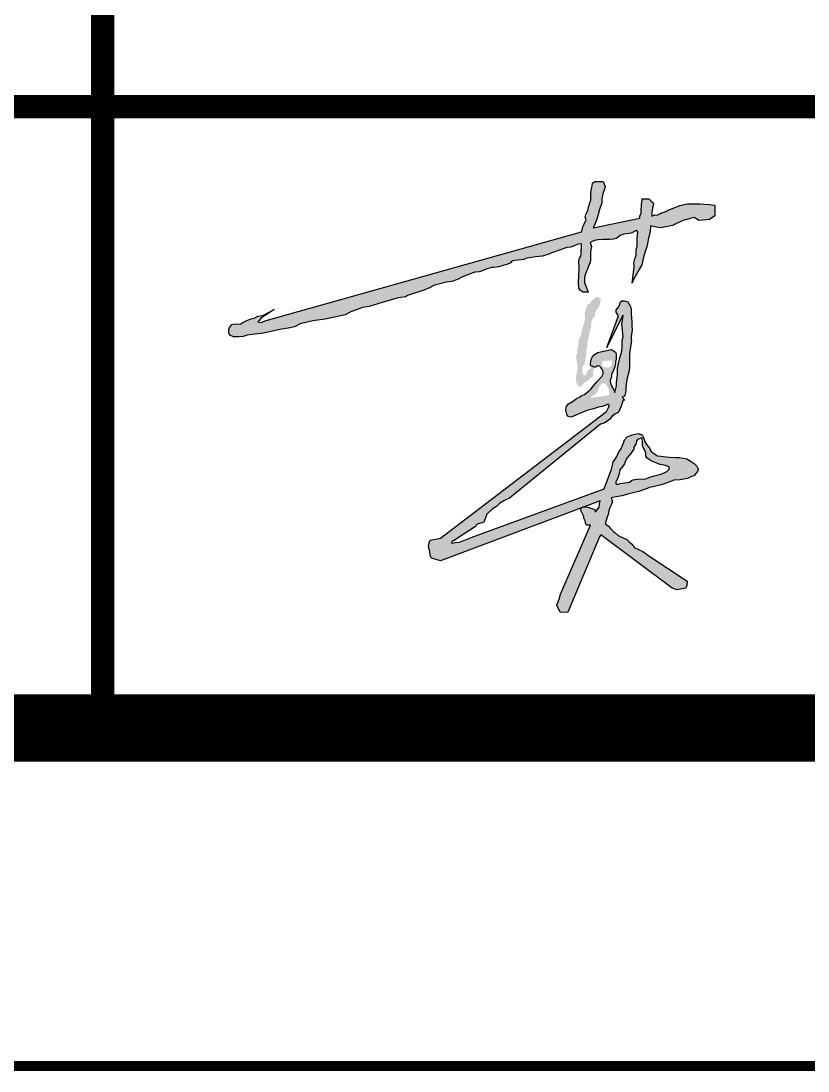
# Model space of a CAD drawing. Header units: millimetres. Extents: x -255 to 9196, y 129 to 426.
# Drawn here: x 8168.41 to 8180.05, y 129.26 to 144.8 of the extents above; entities that cross this region are included whole.
import ezdxf

# ---------------------------------------------------------------- set-up
doc = ezdxf.new("R2010")
doc.units = ezdxf.units.MM
doc.layers.add('不打印', color=7, linetype='Continuous', plot=False)
doc.layers.add('地质-图框', color=7, linetype='Continuous')

msp = doc.modelspace()

# ---------------------------------------------------------------- hatches: boundary and pattern name
h = msp.add_hatch(color=256)
h.paths.add_polyline_path([(8175.12, 141.081), (8175.186, 141.087), (8175.218, 141.097), (8175.297, 141.131), (8175.369, 141.15), (8175.394, 141.153), (8175.473, 141.16), (8175.533, 141.182), (8175.593, 141.197), (8175.646, 141.223), (8175.669, 141.245), (8175.706, 141.257), (8175.76, 141.263), (8175.842, 141.273), (8175.889, 141.289), (8175.958, 141.302), (8176.024, 141.309), (8176.12, 141.32), (8176.213, 141.35), (8176.246, 141.365), (8176.386, 141.413), (8176.412, 141.424), (8176.483, 141.45), (8176.538, 141.453), (8176.601, 141.479), (8176.649, 141.498), (8176.697, 141.501), (8176.697, 141.461), (8176.697, 141.435), (8176.693, 141.42), (8176.693, 141.391), (8176.693, 141.361), (8176.686, 141.32), (8176.667, 141.291), (8176.66, 141.25), (8176.66, 141.217), (8176.664, 141.18), (8176.664, 141.154), (8176.664, 141.121), (8176.66, 141.066), (8176.66, 141.04), (8176.66, 140.995), (8176.653, 140.97), (8176.653, 140.929), (8176.66, 140.848), (8176.684, 140.814), (8176.723, 140.786), (8176.766, 140.786), (8176.795, 140.788), (8176.766, 140.867), (8176.742, 140.929), (8176.742, 140.972), (8176.742, 141.005), (8176.756, 141.058), (8176.77, 141.096), (8176.785, 141.13), (8176.794, 141.158), (8176.809, 141.201), (8176.828, 141.225), (8176.833, 141.264), (8176.833, 141.278), (8176.833, 141.345), (8176.833, 141.383), (8176.837, 141.416), (8176.847, 141.464), (8176.828, 141.522), (8176.866, 141.541), (8176.909, 141.555), (8176.938, 141.56), (8177.019, 141.569), (8177.11, 141.569), (8177.172, 141.574), (8177.21, 141.579), (8177.239, 141.603), (8177.268, 141.627), (8177.325, 141.646), (8177.406, 141.655), (8177.44, 141.665), (8177.497, 141.694), (8177.516, 141.698), (8177.531, 141.675), (8177.521, 141.584), (8177.521, 141.526), (8177.521, 141.469), (8177.507, 141.412), (8177.507, 141.373), (8177.507, 141.33), (8177.488, 141.283), (8177.473, 141.221), (8177.478, 141.163), (8177.445, 140.919), (8177.469, 140.977), (8177.507, 141.044), (8177.555, 141.134), (8177.588, 141.192), (8177.617, 141.307), (8177.636, 141.373), (8177.665, 141.459), (8177.674, 141.507), (8177.689, 141.584), (8177.713, 141.679), (8177.717, 141.77), (8177.784, 141.756), (8177.863, 141.739), (8177.947, 141.756), (8178.043, 141.775), (8178.195, 141.846), (8178.253, 141.861), (8178.363, 141.89), (8178.439, 141.847), (8178.593, 141.861), (8178.67, 141.918), (8178.669, 141.995), (8178.668, 142.077), (8178.592, 142.083), (8178.506, 142.09), (8178.449, 142.095), (8178.377, 142.095), (8178.267, 142.095), (8178.153, 142.07), (8178.095, 142.047), (8177.979, 142.001), (8177.959, 141.989), (8177.944, 141.98), (8177.907, 141.965), (8177.883, 141.959), (8177.857, 141.948), (8177.833, 141.943), (8177.825, 141.926), (8177.782, 141.932), (8177.764, 141.924), (8177.739, 141.912), (8177.739, 141.925), (8177.739, 141.963), (8177.741, 142.006), (8177.748, 142.032), (8177.763, 142.092), (8177.741, 142.118), (8177.695, 142.17), (8177.627, 142.168), (8177.597, 142.167), (8177.593, 142.142), (8177.586, 142.089), (8177.584, 142.066), (8177.579, 142.001), (8177.579, 141.954), (8177.562, 141.913), (8177.56, 141.882), (8176.868, 141.737), (8176.879, 141.761), (8176.893, 141.794), (8176.917, 141.842), (8176.926, 141.868), (8176.943, 141.935), (8176.962, 142.008), (8176.974, 142.042), (8176.996, 142.106), (8177, 142.166), (8177.005, 142.199), (8177.019, 142.263), (8177.034, 142.296), (8177.046, 142.349), (8177.034, 142.385), (8177.019, 142.423), (8177, 142.423), (8176.96, 142.423), (8176.922, 142.423), (8176.895, 142.423), (8176.859, 142.402), (8176.853, 142.363), (8176.845, 142.32), (8176.843, 142.292), (8176.834, 142.256), (8176.834, 142.218), (8176.834, 142.189), (8176.834, 142.149), (8176.815, 142.092), (8176.8, 142.044), (8176.798, 142.016), (8176.788, 141.985), (8176.764, 141.937), (8176.75, 141.899), (8176.765, 141.859), (8176.736, 141.792), (8176.719, 141.755), (8176.712, 141.728), (8176.699, 141.681), (8172.032, 140.366), (8171.992, 140.351), (8171.958, 140.338), (8171.91, 140.35), (8171.929, 140.37), (8171.954, 140.396), (8171.976, 140.418), (8172.007, 140.437), (8172.151, 140.529), (8171.985, 140.442), (8171.907, 140.43), (8171.855, 140.405), (8171.811, 140.393), (8171.755, 140.374), (8171.746, 140.368), (8171.678, 140.334), (8171.656, 140.321), (8171.609, 140.312), (8171.575, 140.321), (8171.526, 140.309), (8171.488, 140.265), (8171.482, 140.228), (8171.479, 140.188), (8171.495, 140.151), (8171.547, 140.129), (8171.625, 140.129), (8171.69, 140.132), (8171.749, 140.151), (8171.786, 140.154), (8171.994, 140.182), (8172.236, 140.237), (8172.36, 140.256), (8172.453, 140.275), (8172.534, 140.318), (8172.723, 140.365), (8172.906, 140.389), (8173.202, 140.454), (8173.287, 140.495), (8173.457, 140.561), (8173.554, 140.577), (8173.75, 140.634), (8173.983, 140.703), (8174.093, 140.719), (8174.122, 140.738), (8174.348, 140.81), (8174.437, 140.845), (8174.522, 140.892), (8174.698, 140.933), (8174.78, 140.946), (8174.862, 140.977), (8174.919, 141.005), (8174.975, 141.027), (8175.013, 141.043), (8175.035, 141.056)])
h.paths.add_polyline_path([(8176.922, 140.528), (8176.938, 140.544), (8176.949, 140.56), (8176.971, 140.614), (8176.981, 140.657), (8176.981, 140.689), (8176.947, 140.712), (8176.94, 140.716), (8176.934, 140.716), (8176.927, 140.716), (8176.908, 140.716), (8176.903, 140.704), (8176.897, 140.698), (8176.852, 140.664), (8176.836, 140.648), (8176.819, 140.62), (8176.793, 140.603), (8176.78, 140.59), (8176.778, 140.578), (8176.772, 140.563), (8176.761, 140.531), (8176.744, 140.478), (8176.746, 140.453), (8176.749, 140.412), (8176.749, 140.383), (8176.738, 140.351), (8176.736, 140.338), (8176.729, 140.31), (8176.719, 140.281), (8176.712, 140.257), (8176.71, 140.249), (8176.702, 140.211), (8176.693, 140.166), (8176.687, 140.143), (8176.67, 140.103), (8176.659, 140.084), (8176.657, 140.06), (8176.653, 140.016), (8176.64, 139.963), (8176.638, 139.937), (8176.638, 139.916), (8176.632, 139.886), (8176.618, 139.828), (8176.628, 139.759), (8176.639, 139.695), (8176.639, 139.674), (8176.639, 139.658), (8176.628, 139.593), (8176.623, 139.577), (8176.618, 139.545), (8176.618, 139.529), (8176.618, 139.503), (8176.618, 139.465), (8176.634, 139.422), (8176.644, 139.396), (8176.698, 139.396), (8176.719, 139.433), (8176.789, 139.476), (8176.842, 139.524), (8176.869, 139.545), (8176.869, 139.572), (8176.869, 139.599), (8176.869, 139.62), (8176.88, 139.647), (8176.885, 139.663), (8176.832, 139.695), (8176.842, 139.679), (8176.837, 139.663), (8176.794, 139.625), (8176.773, 139.609), (8176.773, 139.588), (8176.767, 139.567), (8176.746, 139.556), (8176.719, 139.572), (8176.709, 139.604), (8176.709, 139.62), (8176.709, 139.679), (8176.741, 139.716), (8176.746, 139.754), (8176.767, 139.845), (8176.767, 139.893), (8176.767, 139.93), (8176.773, 139.946), (8176.783, 139.978), (8176.783, 140.032), (8176.789, 140.069), (8176.805, 140.117), (8176.805, 140.133), (8176.821, 140.197), (8176.837, 140.261), (8176.837, 140.277), (8176.842, 140.32), (8176.848, 140.357), (8176.858, 140.389), (8176.885, 140.416), (8176.896, 140.443), (8176.901, 140.486)])
h.paths.add_polyline_path([(8177.432, 140.494), (8177.432, 140.516), (8177.434, 140.531), (8177.431, 140.549), (8177.419, 140.581), (8177.409, 140.605), (8177.395, 140.619), (8177.387, 140.634), (8177.384, 140.642), (8177.366, 140.651), (8177.327, 140.658), (8177.293, 140.66), (8177.272, 140.632), (8177.266, 140.604), (8177.238, 140.563), (8177.21, 140.528), (8177.21, 140.494), (8177.245, 140.439), (8177.072, 139.968), (8177.307, 140.445), (8177.314, 140.432), (8177.293, 140.321), (8177.314, 140.127), (8177.3, 140.072), (8177.3, 140.024), (8177.3, 139.982), (8177.293, 139.913), (8177.266, 139.816), (8177.245, 139.733), (8177.231, 139.657), (8177.231, 139.574), (8177.224, 139.526), (8177.217, 139.45), (8177.217, 139.402), (8177.189, 139.305), (8177.183, 139.333), (8177.134, 139.422), (8177.12, 139.464), (8177.12, 139.485), (8177.141, 139.533), (8177.141, 139.561), (8177.141, 139.581), (8177.162, 139.609), (8177.189, 139.685), (8177.203, 139.733), (8177.203, 139.754), (8177.21, 139.796), (8177.21, 139.879), (8177.203, 139.899), (8177.141, 139.941), (8176.979, 139.906), (8176.938, 139.895), (8176.892, 139.866), (8176.857, 139.825), (8176.846, 139.804), (8176.838, 139.76), (8176.83, 139.731), (8176.83, 139.709), (8176.838, 139.704), (8176.887, 139.679), (8176.898, 139.679), (8176.917, 139.682), (8176.933, 139.698), (8176.963, 139.693), (8176.984, 139.671), (8176.998, 139.652), (8177.019, 139.615), (8177.019, 139.577), (8176.998, 139.542), (8176.925, 139.463), (8176.835, 139.353), (8176.8, 139.325), (8176.771, 139.296), (8176.741, 139.273), (8176.694, 139.254), (8176.666, 139.234), (8176.622, 139.213), (8176.565, 139.169), (8176.507, 139.135), (8176.473, 139.092), (8176.468, 139.04), (8176.483, 138.981), (8176.495, 138.948), (8176.547, 138.937), (8176.776, 139.035), (8176.874, 139.059), (8176.949, 139.085), (8177.007, 139.095), (8177.046, 139.112), (8177.082, 139.127), (8177.092, 139.127), (8177.106, 139.114), (8177.106, 139.106), (8177.097, 139.082), (8177.069, 139.023), (8174.612, 137.15), (8174.46, 137.118), (8174.444, 137.086), (8174.436, 137.022), (8174.452, 136.95), (8174.46, 136.894), (8174.476, 136.854), (8174.612, 136.814), (8176.691, 137.596), (8176.71, 137.614), (8176.734, 137.612), (8176.974, 137.702), (8176.966, 137.654), (8176.958, 137.606), (8176.918, 137.55), (8176.902, 137.534), (8176.894, 137.574), (8176.79, 137.606), (8176.734, 137.612), (8176.693, 137.596), (8176.686, 137.558), (8176.734, 137.47), (8176.734, 137.446), (8176.75, 137.406), (8176.758, 137.374), (8176.774, 137.342), (8176.83, 137.342), (8176.389, 136.318), (8176.365, 136.246), (8176.333, 136.158), (8176.381, 136.054), (8176.413, 136.046), (8176.493, 136.054), (8176.966, 137.166), (8176.982, 137.198), (8178.039, 136.406), (8178.111, 136.382), (8178.239, 136.406), (8178.255, 136.446), (8178.263, 136.51), (8177.663, 136.906), (8177.653, 136.916), (8177.606, 136.949), (8177.542, 136.982), (8177.479, 137.011), (8177.473, 137.027), (8177.438, 137.066), (8177.401, 137.096), (8177.362, 137.135), (8177.335, 137.142), (8177.239, 137.189), (8177.19, 137.23), (8177.166, 137.252), (8177.127, 137.291), (8177.092, 137.33), (8177.053, 137.357), (8177.055, 137.381), (8177.074, 137.439), (8177.074, 137.449), (8177.09, 137.5), (8177.1, 137.551), (8177.11, 137.586), (8177.13, 137.627), (8177.151, 137.678), (8177.151, 137.703), (8177.135, 137.744), (8177.212, 137.759), (8177.298, 137.774), (8177.379, 137.799), (8177.547, 137.84), (8177.669, 137.881), (8177.705, 137.896), (8177.776, 137.911), (8177.857, 137.932), (8177.913, 137.947), (8178.066, 138.008), (8178.157, 138.013), (8178.264, 138.033), (8178.325, 138.058), (8178.36, 138.069), (8178.416, 138.135), (8178.426, 138.17), (8178.411, 138.206), (8178.365, 138.251), (8178.304, 138.292), (8178.254, 138.323), (8178.147, 138.343), (8178.091, 138.343), (8177.994, 138.348), (8177.949, 138.353), (8177.872, 138.363), (8177.822, 138.368), (8177.811, 138.373), (8177.73, 138.429), (8177.72, 138.444), (8177.71, 138.475), (8177.659, 138.536), (8177.628, 138.582), (8177.623, 138.617), (8177.593, 138.678), (8177.537, 138.698), (8177.445, 138.678), (8177.374, 138.648), (8177.334, 138.602), (8177.324, 138.571), (8177.313, 138.546), (8177.278, 138.465), (8177.252, 138.424), (8177.222, 138.358), (8177.186, 138.302), (8177.166, 138.277), (8177.156, 138.226), (8177.141, 138.17), (8177.034, 137.876), (8175.067, 137.156), (8174.996, 137.126), (8174.944, 137.108), (8174.893, 137.09), (8174.835, 137.082), (8174.776, 137.076), (8174.78, 137.092), (8174.782, 137.104), (8174.813, 137.112), (8174.833, 137.13), (8175.127, 137.321), (8175.146, 137.349), (8175.251, 137.387), (8175.289, 137.473), (8175.299, 137.502), (8175.375, 137.578), (8175.442, 137.616), (8175.489, 137.664), (8175.547, 137.702), (8175.632, 137.74), (8176.981, 138.837), (8177.035, 138.85), (8177.11, 138.904), (8177.151, 138.952), (8177.198, 138.986), (8177.225, 138.999), (8177.246, 139.013), (8177.286, 139.101), (8177.313, 139.189), (8177.341, 139.189), (8177.3, 139.236), (8177.334, 139.25), (8177.341, 139.264), (8177.347, 139.304), (8177.354, 139.325), (8177.354, 139.338), (8177.354, 139.386), (8177.368, 139.494), (8177.402, 139.623), (8177.408, 139.684), (8177.408, 139.752), (8177.408, 139.874), (8177.436, 140.077), (8177.433, 140.091), (8177.431, 140.121), (8177.431, 140.14), (8177.437, 140.158), (8177.439, 140.169), (8177.44, 140.179), (8177.442, 140.203), (8177.446, 140.217), (8177.446, 140.222), (8177.446, 140.24), (8177.446, 140.258), (8177.444, 140.27), (8177.442, 140.297), (8177.442, 140.32), (8177.444, 140.346), (8177.441, 140.372), (8177.438, 140.383), (8177.438, 140.396), (8177.438, 140.404), (8177.438, 140.426), (8177.434, 140.445), (8177.433, 140.451)], flags=17)
h.paths.add_polyline_path([(8177.21, 139.879), (8177.203, 139.899), (8177.141, 139.941), (8176.979, 139.906), (8176.938, 139.895), (8176.892, 139.866), (8176.857, 139.825), (8176.846, 139.804), (8176.838, 139.76), (8176.83, 139.731), (8176.83, 139.709), (8176.838, 139.704), (8176.887, 139.679), (8176.898, 139.679), (8176.917, 139.682), (8176.933, 139.698), (8176.963, 139.693), (8176.984, 139.671), (8176.998, 139.652), (8177.019, 139.615), (8177.019, 139.577), (8176.998, 139.542), (8176.925, 139.463), (8176.835, 139.353), (8176.8, 139.325), (8176.771, 139.296), (8176.741, 139.273), (8176.694, 139.254), (8176.666, 139.234), (8176.622, 139.213), (8176.565, 139.169), (8176.507, 139.135), (8176.473, 139.092), (8176.468, 139.04), (8176.483, 138.981), (8176.495, 138.948), (8176.547, 138.937), (8176.776, 139.035), (8176.874, 139.059), (8176.949, 139.085), (8177.007, 139.095), (8177.046, 139.112), (8177.082, 139.127), (8177.092, 139.127), (8177.106, 139.114), (8177.106, 139.106), (8177.097, 139.082), (8177.069, 139.023), (8174.612, 137.15), (8174.46, 137.118), (8174.444, 137.086), (8174.436, 137.022), (8174.452, 136.95), (8174.46, 136.894), (8174.476, 136.854), (8174.612, 136.814), (8176.693, 137.596), (8176.694, 137.598), (8176.71, 137.614), (8176.734, 137.612), (8176.974, 137.702), (8176.966, 137.654), (8176.958, 137.606), (8176.918, 137.55), (8176.902, 137.534), (8176.894, 137.574), (8176.79, 137.606), (8176.734, 137.612), (8176.693, 137.596), (8176.686, 137.558), (8176.734, 137.47), (8176.734, 137.446), (8176.75, 137.406), (8176.758, 137.374), (8176.774, 137.342), (8176.83, 137.342), (8176.389, 136.318), (8176.365, 136.246), (8176.333, 136.158), (8176.381, 136.054), (8176.413, 136.046), (8176.493, 136.054), (8176.966, 137.166), (8176.982, 137.198), (8178.039, 136.406), (8178.111, 136.382), (8178.239, 136.406), (8178.255, 136.446), (8178.263, 136.51), (8177.663, 136.906), (8177.653, 136.916), (8177.606, 136.949), (8177.542, 136.982), (8177.479, 137.011), (8177.473, 137.027), (8177.438, 137.066), (8177.401, 137.096), (8177.362, 137.135), (8177.335, 137.142), (8177.239, 137.189), (8177.19, 137.23), (8177.166, 137.252), (8177.127, 137.291), (8177.092, 137.33), (8177.053, 137.357), (8177.055, 137.381), (8177.074, 137.439), (8177.074, 137.449), (8177.09, 137.5), (8177.1, 137.551), (8177.11, 137.586), (8177.13, 137.627), (8177.151, 137.678), (8177.151, 137.703), (8177.135, 137.744), (8177.212, 137.759), (8177.298, 137.774), (8177.379, 137.799), (8177.547, 137.84), (8177.669, 137.881), (8177.705, 137.896), (8177.776, 137.911), (8177.857, 137.932), (8177.913, 137.947), (8178.066, 138.008), (8178.157, 138.013), (8178.264, 138.033), (8178.325, 138.058), (8178.36, 138.069), (8178.416, 138.135), (8178.426, 138.17), (8178.411, 138.206), (8178.365, 138.251), (8178.304, 138.292), (8178.254, 138.323), (8178.147, 138.343), (8178.091, 138.343), (8177.994, 138.348), (8177.949, 138.353), (8177.872, 138.363), (8177.822, 138.368), (8177.811, 138.373), (8177.73, 138.429), (8177.72, 138.444), (8177.71, 138.475), (8177.659, 138.536), (8177.628, 138.582), (8177.623, 138.617), (8177.593, 138.678), (8177.537, 138.698), (8177.445, 138.678), (8177.374, 138.648), (8177.334, 138.602), (8177.324, 138.571), (8177.313, 138.546), (8177.278, 138.465), (8177.252, 138.424), (8177.222, 138.358), (8177.186, 138.302), (8177.166, 138.277), (8177.156, 138.226), (8177.141, 138.17), (8177.034, 137.876), (8175.067, 137.156), (8174.996, 137.126), (8174.944, 137.108), (8174.893, 137.09), (8174.835, 137.082), (8174.776, 137.076), (8174.78, 137.092), (8174.782, 137.104), (8174.813, 137.112), (8174.833, 137.13), (8175.127, 137.321), (8175.146, 137.349), (8175.251, 137.387), (8175.289, 137.473), (8175.299, 137.502), (8175.375, 137.578), (8175.442, 137.616), (8175.489, 137.664), (8175.547, 137.702), (8175.632, 137.74), (8176.981, 138.837), (8177.035, 138.85), (8177.11, 138.904), (8177.151, 138.952), (8177.198, 138.986), (8177.225, 138.999), (8177.246, 139.013), (8177.286, 139.101), (8177.313, 139.189), (8177.341, 139.189), (8177.3, 139.236), (8177.334, 139.25), (8177.341, 139.264), (8177.347, 139.304), (8177.354, 139.325), (8177.354, 139.338), (8177.354, 139.386), (8177.368, 139.494), (8177.402, 139.623), (8177.408, 139.684), (8177.408, 139.752), (8177.408, 139.874), (8177.436, 140.077), (8177.433, 140.091), (8177.431, 140.121), (8177.431, 140.14), (8177.437, 140.158), (8177.439, 140.169), (8177.44, 140.179), (8177.442, 140.203), (8177.446, 140.217), (8177.446, 140.222), (8177.446, 140.24), (8177.446, 140.258), (8177.444, 140.27), (8177.442, 140.297), (8177.442, 140.32), (8177.444, 140.346), (8177.441, 140.372), (8177.438, 140.383), (8177.438, 140.396), (8177.438, 140.404), (8177.438, 140.426), (8177.434, 140.445), (8177.433, 140.451), (8177.432, 140.494), (8177.432, 140.516), (8177.434, 140.531), (8177.431, 140.549), (8177.419, 140.581), (8177.409, 140.605), (8177.395, 140.619), (8177.387, 140.634), (8177.384, 140.642), (8177.366, 140.651), (8177.327, 140.658), (8177.293, 140.66), (8177.272, 140.632), (8177.266, 140.604), (8177.238, 140.563), (8177.21, 140.528), (8177.21, 140.494), (8177.245, 140.439), (8177.072, 139.968), (8177.307, 140.445), (8177.314, 140.432), (8177.293, 140.321), (8177.314, 140.127), (8177.3, 140.072), (8177.3, 140.024), (8177.3, 139.982), (8177.293, 139.913), (8177.266, 139.816), (8177.245, 139.733), (8177.231, 139.657), (8177.231, 139.574), (8177.224, 139.526), (8177.217, 139.45), (8177.217, 139.402), (8177.189, 139.305), (8177.183, 139.333), (8177.134, 139.422), (8177.12, 139.464), (8177.12, 139.485), (8177.141, 139.533), (8177.141, 139.561), (8177.141, 139.581), (8177.162, 139.609), (8177.189, 139.685), (8177.203, 139.733), (8177.203, 139.754), (8177.21, 139.796)], flags=17)
h = msp.add_hatch(color=256)
h.paths.add_polyline_path([(8177.313, 139.189), (8177.341, 139.189), (8177.3, 139.236), (8177.334, 139.25), (8177.341, 139.264), (8177.347, 139.304), (8177.354, 139.325), (8177.354, 139.338), (8177.354, 139.386), (8177.368, 139.494), (8177.402, 139.623), (8177.408, 139.684), (8177.408, 139.752), (8177.408, 139.874), (8177.436, 140.077), (8177.433, 140.091), (8177.431, 140.121), (8177.431, 140.14), (8177.437, 140.158), (8177.439, 140.169), (8177.44, 140.179), (8177.442, 140.203), (8177.446, 140.217), (8177.446, 140.222), (8177.446, 140.24), (8177.446, 140.258), (8177.444, 140.27), (8177.442, 140.297), (8177.442, 140.32), (8177.444, 140.346), (8177.441, 140.372), (8177.438, 140.383), (8177.438, 140.396), (8177.438, 140.404), (8177.438, 140.426), (8177.434, 140.445), (8177.433, 140.451), (8177.432, 140.494), (8177.432, 140.516), (8177.434, 140.531), (8177.431, 140.549), (8177.419, 140.581), (8177.409, 140.605), (8177.395, 140.619), (8177.387, 140.634), (8177.384, 140.642), (8177.366, 140.651), (8177.327, 140.658), (8177.293, 140.66), (8177.272, 140.632), (8177.266, 140.604), (8177.238, 140.563), (8177.21, 140.528), (8177.21, 140.494), (8177.245, 140.439), (8177.072, 139.968), (8177.307, 140.445), (8177.314, 140.432), (8177.293, 140.321), (8177.314, 140.127), (8177.3, 140.072), (8177.3, 140.024), (8177.3, 139.982), (8177.293, 139.913), (8177.266, 139.816), (8177.245, 139.733), (8177.231, 139.657), (8177.231, 139.574), (8177.224, 139.526), (8177.217, 139.45), (8177.217, 139.402), (8177.189, 139.305), (8177.183, 139.333), (8177.134, 139.422), (8177.12, 139.464), (8177.12, 139.485), (8177.141, 139.533), (8177.141, 139.561), (8177.141, 139.581), (8177.162, 139.609), (8177.189, 139.685), (8177.203, 139.733), (8177.203, 139.754), (8177.21, 139.796), (8177.21, 139.879), (8177.203, 139.899), (8177.141, 139.941), (8176.979, 139.906), (8176.938, 139.895), (8176.892, 139.866), (8176.857, 139.825), (8176.846, 139.804), (8176.838, 139.76), (8176.83, 139.731), (8176.83, 139.709), (8176.838, 139.704), (8176.887, 139.679), (8176.898, 139.679), (8176.917, 139.682), (8176.933, 139.698), (8176.963, 139.693), (8176.984, 139.671), (8176.998, 139.652), (8177.019, 139.615), (8177.019, 139.577), (8176.998, 139.542), (8176.925, 139.463), (8176.835, 139.353), (8176.8, 139.325), (8176.771, 139.296), (8176.741, 139.273), (8176.694, 139.254), (8176.666, 139.234), (8176.622, 139.213), (8176.565, 139.169), (8176.507, 139.135), (8176.473, 139.092), (8176.468, 139.04), (8176.483, 138.981), (8176.495, 138.948), (8176.547, 138.937), (8176.776, 139.035), (8176.874, 139.059), (8176.949, 139.085), (8177.007, 139.095), (8177.046, 139.112), (8177.082, 139.127), (8177.092, 139.127), (8177.106, 139.114), (8177.106, 139.106), (8177.097, 139.082), (8177.069, 139.023), (8174.612, 137.15), (8174.46, 137.118), (8174.444, 137.086), (8174.436, 137.022), (8174.452, 136.95), (8174.46, 136.894), (8174.476, 136.854), (8174.612, 136.814), (8176.691, 137.596), (8176.71, 137.614), (8176.734, 137.612), (8176.974, 137.702), (8176.966, 137.654), (8176.958, 137.606), (8176.918, 137.55), (8176.902, 137.534), (8176.894, 137.574), (8176.79, 137.606), (8176.734, 137.612), (8176.693, 137.596), (8176.686, 137.558), (8176.734, 137.47), (8176.734, 137.446), (8176.75, 137.406), (8176.758, 137.374), (8176.774, 137.342), (8176.83, 137.342), (8176.389, 136.318), (8176.365, 136.246), (8176.333, 136.158), (8176.381, 136.054), (8176.413, 136.046), (8176.493, 136.054), (8176.966, 137.166), (8176.982, 137.198), (8178.039, 136.406), (8178.111, 136.382), (8178.239, 136.406), (8178.255, 136.446), (8178.263, 136.51), (8177.663, 136.906), (8177.653, 136.916), (8177.606, 136.949), (8177.542, 136.982), (8177.479, 137.011), (8177.473, 137.027), (8177.438, 137.066), (8177.401, 137.096), (8177.362, 137.135), (8177.335, 137.142), (8177.239, 137.189), (8177.19, 137.23), (8177.166, 137.252), (8177.127, 137.291), (8177.092, 137.33), (8177.053, 137.357), (8177.055, 137.381), (8177.074, 137.439), (8177.074, 137.449), (8177.09, 137.5), (8177.1, 137.551), (8177.11, 137.586), (8177.13, 137.627), (8177.151, 137.678), (8177.151, 137.703), (8177.135, 137.744), (8177.212, 137.759), (8177.298, 137.774), (8177.379, 137.799), (8177.547, 137.84), (8177.669, 137.881), (8177.705, 137.896), (8177.776, 137.911), (8177.857, 137.932), (8177.913, 137.947), (8178.066, 138.008), (8178.157, 138.013), (8178.264, 138.033), (8178.325, 138.058), (8178.36, 138.069), (8178.416, 138.135), (8178.426, 138.17), (8178.411, 138.206), (8178.365, 138.251), (8178.304, 138.292), (8178.254, 138.323), (8178.147, 138.343), (8178.091, 138.343), (8177.994, 138.348), (8177.949, 138.353), (8177.872, 138.363), (8177.822, 138.368), (8177.811, 138.373), (8177.73, 138.429), (8177.72, 138.444), (8177.71, 138.475), (8177.659, 138.536), (8177.628, 138.582), (8177.623, 138.617), (8177.593, 138.678), (8177.537, 138.698), (8177.445, 138.678), (8177.374, 138.648), (8177.334, 138.602), (8177.324, 138.571), (8177.313, 138.546), (8177.278, 138.465), (8177.252, 138.424), (8177.222, 138.358), (8177.186, 138.302), (8177.166, 138.277), (8177.156, 138.226), (8177.141, 138.17), (8177.034, 137.876), (8175.067, 137.156), (8174.996, 137.126), (8174.944, 137.108), (8174.893, 137.09), (8174.835, 137.082), (8174.776, 137.076), (8174.78, 137.092), (8174.782, 137.104), (8174.813, 137.112), (8174.833, 137.13), (8175.127, 137.321), (8175.146, 137.349), (8175.251, 137.387), (8175.289, 137.473), (8175.299, 137.502), (8175.375, 137.578), (8175.442, 137.616), (8175.489, 137.664), (8175.547, 137.702), (8175.632, 137.74), (8176.981, 138.837), (8177.035, 138.85), (8177.11, 138.904), (8177.151, 138.952), (8177.198, 138.986), (8177.225, 138.999), (8177.246, 139.013), (8177.286, 139.101)])
h.paths.add_polyline_path([(8176.948, 139.239), (8176.88, 139.23), (8176.857, 139.224), (8176.833, 139.224), (8176.859, 139.251), (8176.874, 139.264), (8176.899, 139.281), (8176.934, 139.317), (8176.948, 139.345), (8176.955, 139.375), (8176.983, 139.418), (8176.995, 139.426), (8177.013, 139.439), (8177.051, 139.431), (8177.062, 139.422), (8177.077, 139.403), (8177.089, 139.375), (8177.1, 139.343), (8177.109, 139.298), (8177.109, 139.29), (8177.104, 139.277), (8177.102, 139.268), (8177.101, 139.264)], flags=16)
h.paths.add_polyline_path([(8177.103, 139.67), (8177.052, 139.672), (8177.011, 139.689), (8177.004, 139.704), (8177.003, 139.726), (8177.001, 139.747), (8177.001, 139.756), (8177.009, 139.76), (8177.068, 139.772), (8177.142, 139.774), (8177.15, 139.755), (8177.151, 139.739), (8177.15, 139.728), (8177.137, 139.704), (8177.119, 139.683)], flags=16)
h.paths.add_polyline_path([(8177.526, 138.606), (8177.594, 138.632), (8177.594, 138.616), (8177.594, 138.608), (8177.6, 138.59), (8177.598, 138.568), (8177.598, 138.538), (8177.6, 138.512), (8177.608, 138.494), (8177.618, 138.469), (8177.638, 138.437), (8177.648, 138.407), (8177.65, 138.383), (8177.65, 138.361), (8177.67, 138.333), (8177.727, 138.291), (8177.775, 138.27), (8177.859, 138.24), (8177.944, 138.224), (8177.998, 138.198), (8177.992, 138.166), (8177.96, 138.136), (8177.921, 138.114), (8177.871, 138.097), (8177.771, 138.071), (8177.692, 138.045), (8177.648, 138.025), (8177.528, 138.019), (8177.459, 138.013), (8177.437, 138.003), (8177.409, 137.975), (8177.268, 137.959), (8177.246, 137.947), (8177.214, 137.949), (8177.206, 137.955), (8177.206, 137.979), (8177.212, 137.991), (8177.23, 138.025), (8177.244, 138.069), (8177.254, 138.106), (8177.266, 138.16), (8177.311, 138.214), (8177.333, 138.246), (8177.347, 138.291), (8177.375, 138.337), (8177.401, 138.369), (8177.415, 138.383), (8177.473, 138.465), (8177.473, 138.494), (8177.504, 138.55), (8177.512, 138.576), (8177.512, 138.59)], flags=16)

# ---------------------------------------------------------------- linework, layer by layer
at = {"const_width": 0.345}
for points in [[(8146.631, 171.112), (8330.49, 171.112), (8330.49, 134.34), (8146.631, 134.34), (8146.631, 171.112)], [(8146.631, 171.112), (8330.49, 171.112), (8330.49, 134.34), (8146.631, 134.34), (8146.631, 171.112)], [(8169.613, 134.34), (8169.613, 171.112)], [(8146.631, 143.533), (8330.49, 143.533)], [(8169.613, 143.533), (8330.49, 143.533)]]:
    msp.add_lwpolyline(points, dxfattribs=at)
for points in [[(8172.151, 140.529), (8172.007, 140.437), (8171.976, 140.418), (8171.954, 140.396), (8171.954, 140.396), (8171.929, 140.37), (8171.929, 140.37), (8171.91, 140.35), (8171.91, 140.35), (8171.958, 140.338), (8171.992, 140.351), (8172.032, 140.366), (8176.699, 141.681), (8176.712, 141.728), (8176.719, 141.755), (8176.719, 141.755), (8176.736, 141.792), (8176.736, 141.792), (8176.765, 141.859), (8176.75, 141.899), (8176.764, 141.937), (8176.764, 141.937), (8176.788, 141.985), (8176.798, 142.016), (8176.8, 142.044), (8176.8, 142.044), (8176.815, 142.092), (8176.815, 142.092), (8176.834, 142.149), (8176.834, 142.189), (8176.834, 142.218), (8176.834, 142.256), (8176.843, 142.292), (8176.845, 142.32), (8176.853, 142.363), (8176.853, 142.363), (8176.859, 142.402), (8176.859, 142.402), (8176.895, 142.423), (8176.895, 142.423), (8176.922, 142.423), (8176.96, 142.423), (8177, 142.423), (8177.019, 142.423), (8177.034, 142.385), (8177.034, 142.385), (8177.046, 142.349), (8177.034, 142.296), (8177.019, 142.263), (8177.019, 142.263), (8177.005, 142.199), (8177, 142.166), (8177, 142.166), (8176.996, 142.106), (8176.996, 142.106), (8176.974, 142.042), (8176.962, 142.008), (8176.943, 141.935), (8176.926, 141.868), (8176.917, 141.842), (8176.893, 141.794), (8176.893, 141.794), (8176.879, 141.761), (8176.868, 141.737), (8177.56, 141.882), (8177.562, 141.913), (8177.562, 141.913), (8177.579, 141.954), (8177.579, 141.954), (8177.579, 142.001), (8177.579, 142.001), (8177.584, 142.066), (8177.586, 142.089), (8177.586, 142.089), (8177.593, 142.142), (8177.593, 142.142), (8177.597, 142.167), (8177.597, 142.167), (8177.627, 142.168), (8177.627, 142.168), (8177.695, 142.17), (8177.695, 142.17), (8177.741, 142.118), (8177.763, 142.092), (8177.748, 142.032), (8177.741, 142.006), (8177.741, 142.006), (8177.739, 141.963), (8177.739, 141.963), (8177.739, 141.925), (8177.739, 141.912), (8177.764, 141.924), (8177.782, 141.932), (8177.825, 141.926), (8177.833, 141.943), (8177.857, 141.948), (8177.883, 141.959), (8177.907, 141.965), (8177.944, 141.98), (8177.959, 141.989), (8177.979, 142.001), (8178.095, 142.047), (8178.153, 142.07), (8178.267, 142.095), (8178.267, 142.095), (8178.377, 142.095), (8178.449, 142.095), (8178.506, 142.09), (8178.592, 142.083), (8178.668, 142.077), (8178.669, 141.995), (8178.669, 141.995), (8178.67, 141.918), (8178.593, 141.861), (8178.593, 141.861), (8178.439, 141.847), (8178.363, 141.89), (8178.363, 141.89), (8178.253, 141.861), (8178.195, 141.846), (8178.195, 141.846), (8178.043, 141.775), (8178.043, 141.775), (8177.947, 141.756), (8177.947, 141.756), (8177.863, 141.739), (8177.784, 141.756), (8177.717, 141.77), (8177.713, 141.679), (8177.713, 141.679), (8177.689, 141.584), (8177.689, 141.584), (8177.674, 141.507), (8177.665, 141.459), (8177.665, 141.459), (8177.636, 141.373), (8177.617, 141.307), (8177.617, 141.307), (8177.588, 141.192), (8177.555, 141.134), (8177.555, 141.134), (8177.507, 141.044), (8177.507, 141.044), (8177.469, 140.977), (8177.469, 140.977), (8177.445, 140.919), (8177.478, 141.163), (8177.473, 141.221), (8177.488, 141.283), (8177.507, 141.33), (8177.507, 141.373), (8177.507, 141.412), (8177.521, 141.469), (8177.521, 141.526), (8177.521, 141.584), (8177.531, 141.675), (8177.516, 141.698), (8177.497, 141.694), (8177.44, 141.665), (8177.406, 141.655), (8177.325, 141.646), (8177.268, 141.627), (8177.239, 141.603), (8177.21, 141.579), (8177.172, 141.574), (8177.11, 141.569), (8177.019, 141.569), (8176.938, 141.56), (8176.909, 141.555), (8176.866, 141.541), (8176.866, 141.541), (8176.828, 141.522), (8176.847, 141.464), (8176.837, 141.416), (8176.833, 141.383), (8176.833, 141.345), (8176.833, 141.278), (8176.833, 141.264), (8176.828, 141.225), (8176.809, 141.201), (8176.794, 141.158), (8176.785, 141.13), (8176.77, 141.096), (8176.756, 141.058), (8176.742, 141.005), (8176.742, 140.972), (8176.742, 140.929), (8176.766, 140.867), (8176.795, 140.788), (8176.766, 140.786), (8176.723, 140.786), (8176.684, 140.814), (8176.66, 140.848), (8176.653, 140.929), (8176.653, 140.97), (8176.66, 140.995), (8176.66, 141.04), (8176.66, 141.066), (8176.664, 141.121), (8176.664, 141.154), (8176.664, 141.18), (8176.66, 141.217), (8176.66, 141.25), (8176.667, 141.291), (8176.686, 141.32), (8176.693, 141.361), (8176.693, 141.391), (8176.693, 141.42), (8176.697, 141.435), (8176.697, 141.461), (8176.697, 141.501), (8176.649, 141.498), (8176.601, 141.479), (8176.538, 141.453), (8176.483, 141.45), (8176.412, 141.424), (8176.386, 141.413), (8176.246, 141.365), (8176.213, 141.35), (8176.12, 141.32), (8176.024, 141.309), (8175.958, 141.302), (8175.889, 141.289), (8175.842, 141.273), (8175.76, 141.263), (8175.706, 141.257), (8175.669, 141.245), (8175.646, 141.223), (8175.593, 141.197), (8175.533, 141.182), (8175.473, 141.16), (8175.394, 141.153), (8175.369, 141.15), (8175.297, 141.131), (8175.218, 141.097), (8175.186, 141.087), (8175.12, 141.081), (8175.035, 141.056), (8175.013, 141.043), (8174.975, 141.027), (8174.919, 141.005), (8174.862, 140.977), (8174.78, 140.946), (8174.698, 140.933), (8174.522, 140.892), (8174.437, 140.845), (8174.348, 140.81), (8174.122, 140.738), (8174.093, 140.719), (8173.983, 140.703), (8173.75, 140.634), (8173.554, 140.577), (8173.457, 140.561), (8173.287, 140.495), (8173.202, 140.454), (8172.906, 140.389), (8172.723, 140.365), (8172.534, 140.318), (8172.453, 140.275), (8172.36, 140.256), (8172.236, 140.237), (8171.994, 140.182), (8171.786, 140.154), (8171.749, 140.151), (8171.69, 140.132), (8171.625, 140.129), (8171.547, 140.129), (8171.495, 140.151), (8171.479, 140.188), (8171.482, 140.228), (8171.488, 140.265), (8171.526, 140.309), (8171.575, 140.321), (8171.609, 140.312), (8171.656, 140.321), (8171.678, 140.334), (8171.746, 140.368), (8171.755, 140.374), (8171.811, 140.393), (8171.855, 140.405), (8171.907, 140.43), (8171.985, 140.442), (8172.151, 140.529)], [(8177.327, 140.658), (8177.366, 140.651), (8177.384, 140.642), (8177.387, 140.634), (8177.395, 140.619), (8177.409, 140.605), (8177.419, 140.581), (8177.431, 140.549), (8177.434, 140.531), (8177.432, 140.516), (8177.432, 140.494), (8177.433, 140.451), (8177.434, 140.445), (8177.438, 140.426), (8177.438, 140.404), (8177.438, 140.396), (8177.438, 140.383), (8177.441, 140.372), (8177.444, 140.346), (8177.442, 140.32), (8177.442, 140.297), (8177.444, 140.27), (8177.446, 140.258), (8177.446, 140.24), (8177.446, 140.222), (8177.446, 140.217), (8177.442, 140.203), (8177.44, 140.179), (8177.439, 140.169), (8177.437, 140.158), (8177.431, 140.14), (8177.431, 140.121), (8177.433, 140.091), (8177.436, 140.077), (8177.408, 139.874), (8177.408, 139.752), (8177.408, 139.684), (8177.402, 139.623), (8177.368, 139.494), (8177.354, 139.386), (8177.354, 139.338), (8177.354, 139.325), (8177.347, 139.304), (8177.341, 139.264), (8177.334, 139.25), (8177.3, 139.236), (8177.341, 139.189), (8177.313, 139.189), (8177.286, 139.101), (8177.246, 139.013), (8177.225, 138.999), (8177.198, 138.986), (8177.151, 138.952), (8177.11, 138.904), (8177.035, 138.85), (8176.981, 138.837), (8175.632, 137.74), (8175.547, 137.702), (8175.489, 137.664), (8175.442, 137.616), (8175.375, 137.578), (8175.299, 137.502), (8175.289, 137.473), (8175.251, 137.387), (8175.146, 137.349), (8175.127, 137.321), (8174.833, 137.13), (8174.813, 137.112), (8174.782, 137.104), (8174.78, 137.092), (8174.776, 137.076), (8174.835, 137.082), (8174.893, 137.09), (8174.944, 137.108), (8174.996, 137.126), (8175.067, 137.156), (8177.034, 137.876), (8177.141, 138.17), (8177.156, 138.226), (8177.166, 138.277), (8177.186, 138.302), (8177.222, 138.358), (8177.252, 138.424), (8177.278, 138.465), (8177.313, 138.546), (8177.324, 138.571), (8177.334, 138.602), (8177.374, 138.648), (8177.445, 138.678), (8177.537, 138.698), (8177.593, 138.678), (8177.623, 138.617), (8177.628, 138.582), (8177.659, 138.536), (8177.71, 138.475), (8177.72, 138.444), (8177.73, 138.429), (8177.811, 138.373), (8177.822, 138.368), (8177.872, 138.363), (8177.949, 138.353), (8177.994, 138.348), (8178.091, 138.343), (8178.147, 138.343), (8178.254, 138.323), (8178.304, 138.292), (8178.365, 138.251), (8178.411, 138.206), (8178.426, 138.17), (8178.416, 138.135), (8178.36, 138.069), (8178.325, 138.058), (8178.264, 138.033), (8178.157, 138.013), (8178.066, 138.008), (8177.913, 137.947), (8177.857, 137.932), (8177.776, 137.911), (8177.705, 137.896), (8177.669, 137.881), (8177.547, 137.84), (8177.379, 137.799), (8177.298, 137.774), (8177.212, 137.759), (8177.135, 137.744), (8177.151, 137.703), (8177.151, 137.678), (8177.13, 137.627), (8177.11, 137.586), (8177.1, 137.551), (8177.09, 137.5), (8177.074, 137.449), (8177.074, 137.439), (8177.055, 137.381), (8177.053, 137.357), (8177.092, 137.33), (8177.127, 137.291), (8177.166, 137.252), (8177.19, 137.23), (8177.239, 137.189), (8177.335, 137.142), (8177.362, 137.135), (8177.401, 137.096), (8177.438, 137.066), (8177.473, 137.027), (8177.479, 137.011), (8177.542, 136.982), (8177.606, 136.949), (8177.653, 136.916), (8177.663, 136.906), (8178.263, 136.51), (8178.255, 136.446), (8178.239, 136.406), (8178.111, 136.382), (8178.039, 136.406), (8176.982, 137.198), (8176.966, 137.166), (8176.493, 136.054), (8176.413, 136.046), (8176.381, 136.054), (8176.333, 136.158), (8176.365, 136.246), (8176.389, 136.318), (8176.83, 137.342), (8176.774, 137.342), (8176.758, 137.374), (8176.75, 137.406), (8176.734, 137.446), (8176.734, 137.47), (8176.686, 137.558), (8176.694, 137.598), (8176.71, 137.614), (8176.79, 137.606), (8176.894, 137.574), (8176.902, 137.534), (8176.918, 137.55), (8176.958, 137.606), (8176.966, 137.654), (8176.974, 137.702), (8174.612, 136.814), (8174.476, 136.854), (8174.46, 136.894), (8174.452, 136.95), (8174.436, 137.022), (8174.444, 137.086), (8174.46, 137.118), (8174.612, 137.15), (8177.069, 139.023)], [(8177.069, 139.023), (8177.097, 139.082), (8177.106, 139.106), (8177.106, 139.114), (8177.092, 139.127), (8177.082, 139.127), (8177.046, 139.112), (8177.007, 139.095), (8176.949, 139.085), (8176.874, 139.059), (8176.776, 139.035), (8176.547, 138.937), (8176.495, 138.948), (8176.483, 138.981), (8176.468, 139.04), (8176.473, 139.092), (8176.507, 139.135), (8176.565, 139.169), (8176.622, 139.213), (8176.666, 139.234), (8176.694, 139.254), (8176.741, 139.273), (8176.771, 139.296), (8176.8, 139.325), (8176.835, 139.353), (8176.925, 139.463), (8176.998, 139.542), (8177.019, 139.577), (8177.019, 139.615), (8176.998, 139.652), (8176.984, 139.671), (8176.963, 139.693), (8176.933, 139.698), (8176.917, 139.682), (8176.898, 139.679), (8176.887, 139.679), (8176.838, 139.704), (8176.83, 139.709), (8176.83, 139.731), (8176.838, 139.76), (8176.846, 139.804), (8176.857, 139.825), (8176.892, 139.866), (8176.938, 139.895), (8176.979, 139.906), (8177.141, 139.941), (8177.203, 139.899), (8177.21, 139.879), (8177.21, 139.796), (8177.203, 139.754), (8177.203, 139.733), (8177.189, 139.685), (8177.162, 139.609), (8177.141, 139.581), (8177.141, 139.561), (8177.141, 139.533), (8177.12, 139.485), (8177.12, 139.464), (8177.134, 139.422), (8177.183, 139.333), (8177.189, 139.305), (8177.217, 139.402), (8177.217, 139.45), (8177.224, 139.526), (8177.231, 139.574), (8177.231, 139.657), (8177.245, 139.733), (8177.266, 139.816), (8177.293, 139.913), (8177.3, 139.982), (8177.3, 140.024), (8177.3, 140.072), (8177.314, 140.127), (8177.293, 140.321), (8177.314, 140.432), (8177.307, 140.445), (8177.072, 139.968), (8177.245, 140.439), (8177.21, 140.494), (8177.21, 140.528), (8177.238, 140.563), (8177.266, 140.604), (8177.272, 140.632), (8177.293, 140.66), (8177.334, 140.657)], [(8177.268, 137.959), (8177.409, 137.975), (8177.437, 138.003), (8177.459, 138.013), (8177.528, 138.019), (8177.648, 138.025), (8177.692, 138.045), (8177.771, 138.071), (8177.871, 138.097), (8177.921, 138.114), (8177.96, 138.136), (8177.992, 138.166), (8177.998, 138.198), (8177.944, 138.224), (8177.859, 138.24), (8177.775, 138.27), (8177.727, 138.291), (8177.67, 138.333), (8177.65, 138.361), (8177.65, 138.383), (8177.648, 138.407), (8177.638, 138.437), (8177.618, 138.469), (8177.608, 138.494), (8177.6, 138.512), (8177.598, 138.538), (8177.598, 138.568), (8177.6, 138.59), (8177.594, 138.608), (8177.594, 138.616), (8177.594, 138.632), (8177.526, 138.606), (8177.512, 138.59), (8177.512, 138.576), (8177.504, 138.55), (8177.473, 138.494), (8177.473, 138.465), (8177.415, 138.383), (8177.401, 138.369), (8177.375, 138.337), (8177.347, 138.291), (8177.333, 138.246), (8177.311, 138.214), (8177.266, 138.16), (8177.254, 138.106), (8177.244, 138.069), (8177.23, 138.025), (8177.212, 137.991), (8177.206, 137.979), (8177.206, 137.955), (8177.214, 137.949), (8177.246, 137.947), (8177.268, 137.959)]]:
    msp.add_lwpolyline(points)
at = {"layer": '不打印', "linetype": 'Continuous', "const_width": 0.15}
msp.add_lwpolyline([(7915.49, 129.34), (8335.49, 129.34), (8335.49, 426.34), (7915.49, 426.34), (7915.49, 129.34)], dxfattribs=at)
at = {"layer": '地质-图框', "linetype": 'Continuous', "const_width": 1}
msp.add_lwpolyline([(7920.49, 134.34), (8330.49, 134.34), (8330.49, 421.34), (7920.49, 421.34), (7920.49, 134.34), (8330.49, 134.34)], dxfattribs=at)

doc.saveas('drawing.dxf')
